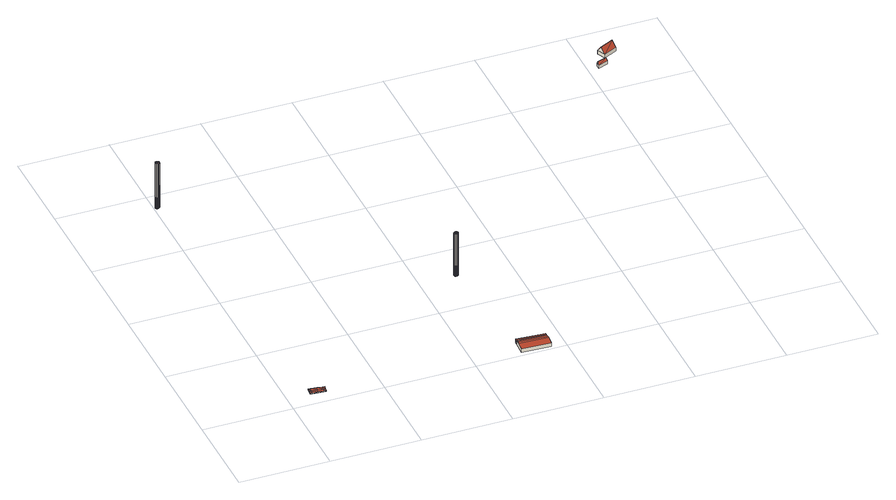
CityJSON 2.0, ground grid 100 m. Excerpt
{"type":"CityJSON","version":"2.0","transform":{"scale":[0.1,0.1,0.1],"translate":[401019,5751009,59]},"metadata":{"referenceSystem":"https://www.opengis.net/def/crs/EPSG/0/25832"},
"CityObjects":{
"building1":{"type":"Building","attributes":{"Geometrietyp2DReferenz":"2000","Gemeindeschluessel":"05515000","function":"53001_1800","roofType":"9999","measuredHeight":1},"geometry":[{"type":"Solid","lod":"2","boundaries":[[[[0,1,2]],[[1,3,2]],[[4,5,0]],[[5,1,0]],[[6,7,4]],[[7,5,4]],[[8,9,6]],[[9,7,6]],[[10,11,8]],[[11,9,8]],[[12,13,10]],[[13,11,10]],[[14,15,12]],[[15,13,12]],[[16,17,14]],[[17,15,14]],[[18,19,16]],[[19,17,16]],[[20,21,18]],[[21,19,18]],[[22,23,20]],[[23,21,20]],[[2,3,22]],[[3,23,22]],[[5,24,1]],[[1,24,3]],[[7,25,24]],[[7,24,5]],[[9,26,7]],[[7,26,25]],[[11,13,9]],[[9,13,26]],[[24,21,3]],[[3,21,23]],[[25,19,24]],[[24,19,21]],[[26,17,25]],[[25,17,19]],[[13,15,26]],[[26,15,17]],[[4,0,27]],[[0,2,27]],[[6,27,28]],[[6,4,27]],[[8,6,29]],[[6,28,29]],[[10,8,12]],[[8,29,12]],[[27,2,20]],[[2,22,20]],[[28,27,18]],[[27,20,18]],[[29,28,16]],[[28,18,16]],[[12,29,14]],[[29,16,14]]]],"semantics":{"surfaces":[{"type":"WallSurface"},{"type":"GroundSurface"},{"type":"RoofSurface"}],"values":[[0,0,0,0,0,0,0,0,0,0,0,0,0,0,0,0,0,0,0,0,0,0,0,0,1,1,1,1,1,1,1,1,1,1,1,1,1,1,1,1,2,2,2,2,2,2,2,2,2,2,2,2,2,2,2,2]]}}]},
"building2":{"type":"Building","attributes":{"Geometrietyp2DReferenz":"1000","Gemeindeschluessel":"05515000","function":"51002_1251","roofType":"9999","measuredHeight":55.65},"geometry":[{"type":"Solid","lod":"2","boundaries":[[[[30,31,32]],[[31,33,32]],[[34,35,30]],[[35,31,30]],[[36,37,34]],[[37,35,34]],[[38,39,36]],[[39,37,36]],[[40,41,38]],[[41,39,38]],[[42,43,40]],[[43,41,40]],[[44,45,42]],[[45,43,42]],[[46,47,44]],[[47,45,44]],[[48,49,46]],[[49,47,46]],[[50,51,48]],[[51,49,48]],[[52,53,50]],[[53,51,50]],[[54,55,52]],[[55,53,52]],[[56,57,54]],[[57,55,54]],[[58,59,56]],[[59,57,56]],[[60,61,58]],[[61,59,58]],[[62,63,60]],[[63,61,60]],[[64,65,62]],[[65,63,62]],[[66,67,64]],[[67,65,64]],[[68,69,66]],[[69,67,66]],[[32,33,68]],[[33,69,68]],[[33,31,69]],[[31,35,69]],[[35,37,69]],[[37,39,69]],[[39,41,69]],[[41,43,69]],[[43,45,69]],[[45,47,69]],[[47,49,69]],[[49,51,69]],[[51,53,69]],[[53,55,69]],[[55,57,69]],[[57,59,69]],[[59,61,69]],[[61,63,69]],[[63,65,69]],[[65,67,69]],[[30,32,34]],[[32,68,34]],[[68,66,34]],[[66,64,34]],[[64,62,34]],[[62,60,34]],[[60,58,34]],[[58,56,34]],[[56,54,34]],[[54,52,34]],[[52,50,34]],[[50,48,34]],[[48,46,34]],[[46,44,34]],[[44,42,34]],[[42,40,34]],[[40,38,34]],[[38,36,34]]]],"semantics":{"surfaces":[{"type":"WallSurface"},{"type":"GroundSurface"},{"type":"RoofSurface"}],"values":[[0,0,0,0,0,0,0,0,0,0,0,0,0,0,0,0,0,0,0,0,0,0,0,0,0,0,0,0,0,0,0,0,0,0,0,0,0,0,0,0,1,1,1,1,1,1,1,1,1,1,1,1,1,1,1,1,1,1,2,2,2,2,2,2,2,2,2,2,2,2,2,2,2,2,2,2]]}}]},
"building3":{"type":"Building","attributes":{"Gemeindeschluessel":"05515000","Geometrietyp2DReferenz":"3000","function":"31001_2700","roofType":"9999","measuredHeight":5.55},"geometry":[{"type":"Solid","lod":"2","boundaries":[[[[70,71,72,73]],[[74,75,71,70]],[[76,77,75,74]],[[73,72,77,76]],[[73,78,79,70]],[[70,79,80,74]],[[74,80,81,76]],[[76,81,78,73]],[[79,78,81,80]],[[71,75,77,72]]]],"semantics":{"surfaces":[{"type":"WallSurface"},{"type":"RoofSurface"},{"type":"GroundSurface"}],"values":[[0,0,0,0,1,0,1,0,1,2]]}}]},
"building4":{"type":"Building","attributes":{"Gemeindeschluessel":"05515000","Geometrietyp2DReferenz":"3000","function":"51009_1610","roofType":"2100","measuredHeight":4.51},"geometry":[{"type":"Solid","lod":"2","boundaries":[[[[82,83,75,84]],[[85,86,83,82]],[[87,88,86,85]],[[89,77,88,87]],[[84,75,77,89]],[[87,85,82,84,89]],[[83,86,88,77,75]]]],"semantics":{"surfaces":[{"type":"WallSurface"},{"type":"RoofSurface"},{"type":"GroundSurface"}],"values":[[0,0,0,0,0,1,2]]}}]},
"building5":{"type":"Building","attributes":{"Geometrietyp2DReferenz":"1000","Gemeindeschluessel":"05515000","function":"51002_1251","roofType":"9999","measuredHeight":52.05},"geometry":[{"type":"Solid","lod":"2","boundaries":[[[[90,91,92]],[[91,93,92]],[[94,95,90]],[[95,91,90]],[[96,97,94]],[[97,95,94]],[[98,99,96]],[[99,97,96]],[[100,101,98]],[[101,99,98]],[[102,103,100]],[[103,101,100]],[[104,105,102]],[[105,103,102]],[[106,107,104]],[[107,105,104]],[[108,109,106]],[[109,107,106]],[[110,111,108]],[[111,109,108]],[[112,113,110]],[[113,111,110]],[[114,115,112]],[[115,113,112]],[[116,117,114]],[[117,115,114]],[[118,119,116]],[[119,117,116]],[[120,121,118]],[[121,119,118]],[[122,123,120]],[[123,121,120]],[[124,125,122]],[[125,123,122]],[[126,127,124]],[[127,125,124]],[[128,129,126]],[[129,127,126]],[[92,93,128]],[[93,129,128]],[[93,91,129]],[[91,95,129]],[[95,97,129]],[[97,99,129]],[[99,101,129]],[[101,103,129]],[[103,105,129]],[[105,107,129]],[[107,109,129]],[[109,111,129]],[[111,113,129]],[[113,115,129]],[[115,117,129]],[[117,119,129]],[[119,121,129]],[[121,123,129]],[[123,125,129]],[[125,127,129]],[[90,92,94]],[[92,128,94]],[[128,126,94]],[[126,124,94]],[[124,122,94]],[[122,120,94]],[[120,118,94]],[[118,116,94]],[[116,114,94]],[[114,112,94]],[[112,110,94]],[[110,108,94]],[[108,106,94]],[[106,104,94]],[[104,102,94]],[[102,100,94]],[[100,98,94]],[[98,96,94]]]],"semantics":{"surfaces":[{"type":"WallSurface"},{"type":"GroundSurface"},{"type":"RoofSurface"}],"values":[[0,0,0,0,0,0,0,0,0,0,0,0,0,0,0,0,0,0,0,0,0,0,0,0,0,0,0,0,0,0,0,0,0,0,0,0,0,0,0,0,1,1,1,1,1,1,1,1,1,1,1,1,1,1,1,1,1,1,2,2,2,2,2,2,2,2,2,2,2,2,2,2,2,2,2,2]]}}]},
"building6":{"type":"Building","attributes":{"Gemeindeschluessel":"05515000","Geometrietyp2DReferenz":"3000","function":"31001_2700","roofType":"3100","measuredHeight":6.81},"geometry":[{"type":"Solid","lod":"2","boundaries":[[[[130,131,132,133]],[[134,135,131,130]],[[136,137,135,134]],[[133,132,137,136]],[[130,138,134]],[[136,139,133]],[[139,138,130]],[[130,133,139]],[[138,139,136]],[[136,134,138]],[[131,135,137,132]]]],"semantics":{"surfaces":[{"type":"WallSurface"},{"type":"RoofSurface"},{"type":"GroundSurface"}],"values":[[0,0,0,0,0,0,1,1,1,1,2]]}}]},
"building7":{"type":"Building","attributes":{"Gemeindeschluessel":"05515000","Geometrietyp2DReferenz":"3000","function":"31001_1000","roofType":"3100","measuredHeight":11.15},"address":[{"country":"Germany","locality":"Münster","thoroughfareNumber":"202","thoroughfareName":"Wiedaustraße"}],"geometry":[{"type":"Solid","lod":"2","boundaries":[[[[140,141,142,143]],[[144,145,141,140]],[[146,147,145,144]],[[143,142,147,146]],[[140,148,144]],[[146,149,143]],[[149,148,140]],[[140,143,149]],[[148,149,146]],[[146,144,148]],[[141,145,147,142]]]],"semantics":{"surfaces":[{"type":"WallSurface"},{"type":"RoofSurface"},{"type":"GroundSurface"}],"values":[[0,0,0,0,0,0,1,1,1,1,2]]}}]}
},
"vertices":[
[425,148,17],[425,148,7],[430,188,17],[430,188,7],[399,152,17],[399,152,7],[342,160,17],[342,160,7],[275,169,17],[275,169,7],[249,172,16],[249,172,6],[254,212,16],[254,212,6],[260,251,16],[260,251,6],[286,248,17],[286,248,7],[353,239,17],[353,239,7],[410,231,17],[410,231,7],[436,227,17],[436,227,7],[404,191,7],[347,199,7],[280,208,7],[404,191,17],[347,199,17],[280,208,17],
[56,3795,576],[56,3795,20],[51,3802,576],[51,3802,20],[58,3788,576],[58,3788,20],[58,3780,576],[58,3780,20],[56,3773,576],[56,3773,20],[51,3766,576],[51,3766,20],[45,3762,576],[45,3762,20],[37,3759,576],[37,3759,20],[30,3759,576],[30,3759,20],[22,3762,576],[22,3762,20],[16,3766,576],[16,3766,20],[11,3773,576],[11,3773,20],[9,3780,576],[9,3780,20],[9,3788,576],[9,3788,20],[11,3795,576],[11,3795,20],[16,3802,576],[16,3802,20],[22,3806,576],[22,3806,20],[30,3809,576],[30,3809,20],[37,3809,576],[37,3809,20],[45,3806,576],[45,3806,20],
[2505,20,73],[2505,20,32],[2825,3,32],[2825,3,73],[2513,175,73],[2513,175,32],[2834,158,73],[2834,158,32],[2830,86,88],[2510,104,88],[2511,126,87],[2831,109,87],
[2515,207,70],[2515,207,32],[2513,175,77],[2723,196,70],[2723,196,32],[2836,190,70],[2836,190,32],[2834,158,77],
[2425,1554,545],[2425,1554,24],[2420,1560,545],[2420,1560,24],[2427,1547,545],[2427,1547,24],[2427,1539,545],[2427,1539,24],[2425,1531,545],[2425,1531,24],[2420,1525,545],[2420,1525,24],[2414,1520,545],[2414,1520,24],[2406,1518,545],[2406,1518,24],[2399,1518,545],[2399,1518,24],[2391,1520,545],[2391,1520,24],[2385,1525,545],[2385,1525,24],[2380,1531,545],[2380,1531,24],[2378,1539,545],[2378,1539,24],[2378,1547,545],[2378,1547,24],[2380,1554,545],[2380,1554,24],[2385,1560,545],[2385,1560,24],[2391,1565,545],[2391,1565,24],[2399,1567,545],[2399,1567,24],[2406,1567,545],[2406,1567,24],[2414,1565,545],[2414,1565,24],
[5096,4350,80],[5096,4350,43],[5206,4392,43],[5206,4392,80],[5093,4403,80],[5093,4403,43],[5187,4439,80],[5187,4439,43],[5095,4376,111],[5196,4415,111],
[5222,4500,87],[5222,4500,42],[5370,4572,42],[5370,4572,87],[5175,4593,87],[5175,4593,42],[5323,4667,87],[5323,4667,42],[5199,4547,153],[5347,4619,153]
]}
